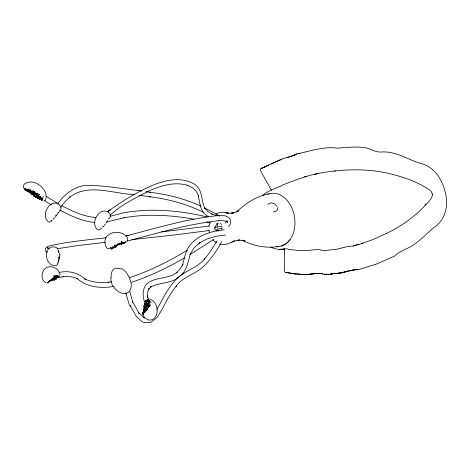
<?xml version="1.0" encoding="UTF-8"?>
<svg xmlns="http://www.w3.org/2000/svg" width="470" height="470" viewBox="0 0 470 470"><rect width="100%" height="100%" fill="white"/><g stroke="black" fill="none" stroke-linecap="round" stroke-linejoin="round"><path stroke-width="0.7" d="M58.538 251.192L58.497 250.704M59.502 258.588L59.443 258.905M59.631 256.591L59.672 257.078L59.831 255.809M432.271 194.639C432.529 197.241 430.591 199.286 429.139 201.201C417.325 214.737 402.702 225.653 386.516 233.425M142.868 312.573L142.715 312.732M143.115 312.239L142.416 313.337L143.332 312.021L142.951 313.196L143.532 311.992L143.197 312.35M143.879 311.686L144.296 310.893L143.738 311.639M144.942 309.777L145.306 309.554M145.588 309.119L145.283 309.389M146.094 308.743L146.287 308.438L145.63 309.184M146.358 307.997L148.303 304.595M146.781 306.199C148.643 302.709 145.5 308.59 146.969 306.311M147.774 305.353L148.121 304.431M147.868 305.377L147.756 305.441M147.98 304.777L147.463 306.046M148.138 304.437L148.385 304.155L148.121 304.795M208.986 226.111L209.679 222.792M221.711 229.818L221.899 228.35M59.608 275.614L58.879 277.429L63.755 276.701L62.886 276.771C67.915 276.319 73.203 276.495 77.779 278.845L76.827 278.264C86.862 287.376 101.185 288.709 114.034 286.342M59.108 257.09L57.851 264.187L56.153 265.579C46.225 266.948 42.312 249.94 51.917 246.873L55.108 246.979L57.129 248.089L57.775 249.118M58.116 250.645L58.057 249.858M28.635 190.021L28.917 188.834M214.69 227.75L215.078 226.217M190.45 253.371C188.041 261.866 186.866 271.895 178.723 277.141C170.563 284.009 159.054 282.076 150.253 287.27L151.146 286.624L148.432 289.702L148.878 288.557L147.556 292.505L147.645 297.246L147.504 295.988L148.461 299.449M58.703 251.797L58.75 251.92M59.291 254.205L59.343 253.072M57.622 263.212L57.751 262.818M58.521 260.568L58.744 260.092L58.48 261.485M146.094 300.935L146.211 300.87M144.472 306.493L144.413 306.605M145.959 303.003L145.9 303.109M147.339 300.107L147.398 299.995M143.779 309.007L143.891 308.943M147.915 299.69L148.032 299.625M143.556 310.782L143.667 310.717M144.178 309.031L144.243 308.919M146.499 303.456L146.617 303.391M142.827 312.668L143.585 311.563L143.003 312.762M144.578 308.537L143.885 309.636L144.466 308.438M144.114 310.617L144.225 310.553M144.46 309.736L144.519 309.624M143.955 311.34L143.591 312.162L144.137 311.498M146.446 305.13L146.511 305.018M145.706 307.926L145.817 307.862M144.754 310.67L144.866 310.605M148.226 302.545L148.285 302.433M146.252 307.515L146.311 307.409M147.668 304.161L147.603 304.272M146.358 307.827L146.029 308.954M146.499 307.744L146.611 307.68M149.249 301.123L149.366 301.059M147.145 306.516L147.087 306.628M148.026 304.848L148.22 304.537M149.149 302.304L149.26 302.239M149.548 302.386L149.66 302.322M30.139 190.708L30.82 189.046M32.471 191.66L33.153 189.998M42.429 198.71L43.34 196.495M60.659 209.626L61.124 208.375L60.659 206.406M110.033 217.545L110.497 216.288L110.027 214.32M145.959 307.779L145.406 308.531L146.658 306.851L146.105 307.597M145.048 309.701L145.347 309.154M145.242 309.66L145.488 309.195M147.921 304.83L148.673 303.679L147.897 305.283M146.417 308.05L145.835 309.248L146.387 308.496M217.122 240.793L209.538 252.819L204.356 259.205L204.996 258.424C196.666 269.234 181.632 270.99 173.683 282.212C166.586 290.301 162.238 300.177 156.868 309.372M221.664 241.756C216.441 251.38 210.113 260.556 201.93 267.912C193.646 274.697 182.354 277.218 175.968 286.442L176.603 285.672C168.366 295.283 164.001 307.31 156.933 317.679L150.341 322.731L143.274 322.349L142.316 321.915L136.359 316.474L130.202 305.588L130.795 306.428L129.179 304.484L125.801 293.086L126.277 293.891L125.643 292.928M225.53 223.103L226.81 220.918M228.614 226.693C235.235 218.25 225.201 214.056 217.516 215.636C186.261 219.014 155.964 228.097 125.66 236.11L126.971 236.904L127.723 239.412L127.164 241.133L126.53 241.069M143.256 314.536L143.679 313.848M189.998 254.511L194.051 247.925L199.967 242.549L199.08 243.19L206.824 239.066L216.312 236.246L225.406 235.024M51.306 220.595L51.201 220.959L52.152 220.189M60.013 210.225L59.884 209.879M108.817 218.92L108.911 218.562M109.616 217.886L108.834 218.515M60.078 210.613L58.527 212.834M57.475 214.25L54.849 217.598M106.39 222.809L106.849 222.169M267.8 204.25L269.986 203.087A5.587 4.112 26.5 0 1 271.308 203.005M144.02 313.32L150.03 305.147L147.915 308.079M145.8 311.017L147.069 309.254M145.036 310.071C143.579 313.531 146.64 306.123 145.019 310.147M105.621 223.755L104.217 225.512M57.528 203.998C64.167 194.374 74.342 186.549 86.257 185.292C103.659 185.439 120.913 188.511 138.18 190.526L139.008 190.644M60.577 207.311L64.93 201.783L70.13 196.889L69.454 197.388C88.29 182.666 113.429 193.998 134.767 194.633M59.937 254.264L59.778 255.527M59.478 258.177L59.267 259.311M109.98 215.26C120.696 205.231 134.361 198.61 147.275 191.748L146.863 191.954C159.471 186.055 173.882 181.173 187.777 185.409L187.16 185.133L192.347 187.647L196.201 191.284L198.681 196.002L198.317 195.25C199.633 203.064 200.479 212.775 208.568 216.688M262.583 195.737C267.935 190.133 276.16 188.846 282.728 184.957C295.407 180.092 308.05 174.987 321.527 172.807C345.926 168.718 371.141 168.26 395.123 175.069C407.378 178.336 419.422 183.018 429.956 190.174C431.008 191.067 431.836 192.236 432.124 193.605M286.295 243.53L289.99 239.741M49.197 281.636L50.784 280.549L49.485 281.489M51.083 280.02L50.384 280.613L51.224 279.856M50.825 280.185L50.419 280.243M51.436 279.568C55.29 276.595 49.726 280.849 51.265 279.938M52.37 278.863L51.876 279.198M52.017 279.186L52.282 278.875M53.227 278.093L52.787 278.551M55.066 276.248L55.589 275.872L55.172 276.295M52.053 279.909L52.587 279.732L52.17 280.149M424.945 204.902L425.82 204.074M215.107 230.241L216.171 229.395L216.294 230.259A6.909 4.283 59.7 0 0 216.647 231.111M118.957 244.189L121.536 242.867L120.831 243.207M119.333 243.995L119.938 243.689M119.586 243.865L117.388 244.982L117.841 244.747M53.874 276.248L54.455 275.737M218.227 223.08L217.669 224.102A8.607 4.788 -41.7 0 1 217.387 225.265L217.387 225.289A6.909 4.712 -56.7 0 1 217.187 226.558L217.075 227.421L219.12 226.616L222.257 226.587M55.754 215.636L56.206 214.96M53.709 218.762L53.862 218.714M55.125 276.125L54.708 276.548L55.154 276.237M53.821 277.324C52.493 278.487 55.237 276.46 53.839 277.382M50.173 280.185L49.755 280.602L50.22 280.349M51.729 279.198L51.048 280.079M49.808 280.76C48.457 281.894 51.201 279.95 49.82 280.819M50.507 280.226L50.09 280.649L50.554 280.396M47.77 282.576L48.392 282.135M48.622 281.965L49.144 281.507L48.345 282.141M51.917 279.362L52.152 279.021M52.793 278.751C51.471 279.92 54.168 277.758 52.84 278.921M49.045 281.671L49.468 281.43M54.632 277.429C55.965 276.278 53.222 278.305 54.614 277.37M55.948 276.413L55.53 276.836L56.042 276.425M55.995 276.577L56.412 276.16L55.965 276.472M51.794 279.932C50.343 281.195 53.815 278.604 52.37 279.867M52.123 279.985L51.706 280.408L52.152 280.091M54.05 278.757C52.728 279.92 55.425 277.764 54.097 278.921M55.601 277.905C52.881 279.903 56.735 277.318 55.619 277.964M57.317 277.359C58.65 276.207 55.907 278.228 57.299 277.3M58.544 276.46C59.872 275.297 57.129 277.324 58.527 276.401M58.468 276.577L58.051 276.995L58.562 276.583M54.168 279.95C52.822 281.089 55.56 279.139 54.185 280.014M58.515 276.742L58.932 276.319L58.486 276.636M386.434 233.437C379.178 236.751 372.005 240.44 364.238 242.455M216.84 223.785L217.346 223.415L215.895 225.653L215.924 227.774L215.425 227.786A6.909 2.562 -87 0 0 214.902 228.044A8.607 1.075 -90 0 0 214.708 228.567M107.513 211.712C119.697 202.881 132.481 194.844 146.035 188.282L146.452 188.071C160.922 181.22 179.393 175.251 194.316 184.14C203.299 189.627 200.731 200.954 205.214 208.921L204.85 208.169L208.051 211.682L212.358 214.279L211.735 214.003L217.134 215.671L219.778 215.971M111.678 248.507L111.231 248.742L111.79 248.46M113.188 247.555L113.493 247.42M117.136 244.893L117.717 244.664M117.365 244.776L117.048 244.911M117.835 244.476L118.217 244.288M113.17 248.001L113.623 247.766M117.982 244.535L118.828 244.2L118.281 244.512M118.393 244.212L118.07 244.347M113.534 247.813L113.875 247.667M113.799 247.684C115.038 247.108 111.766 248.554 113.793 247.661M113.963 247.531L113.558 247.719M116.114 246.022L116.983 245.604M117.753 244.794L118.058 244.518M114.48 247.326L114.933 247.085M116.783 245.61L116.466 245.745M119.451 243.719L119.086 243.907L119.791 243.572M115.403 246.92L114.598 247.279M115.109 247.008L114.792 247.144M118.187 244.717L118.939 244.277M118.863 244.294L119.127 244.142M119.298 243.971L118.663 244.253M120.12 243.654L120.426 243.513M120.179 243.548L120.596 243.337M120.355 243.53L119.727 243.854L120.267 243.495M120.908 243.19L120.032 243.666M119.603 244.365L119.938 244.218M120.179 244.083L119.239 244.553L119.691 244.318M121.237 243.924L122.03 243.431M121.413 243.748L122.253 243.401L121.601 241.615M122.799 242.831C124.456 241.974 121.56 243.484 122.852 242.79M123.011 242.978L123.857 242.555L122.629 243.178L123.234 242.896M123.998 243.125C125.202 242.502 122.306 244.001 123.992 243.102M124.75 242.632L125.055 242.491M124.803 242.591C123.393 243.331 126.312 241.815 124.914 242.549M107.554 211.694L110.844 209.356L107.654 211.612M25.051 189.851C22.836 188.041 28.993 192.154 24.945 189.921L25.803 190.109M25.456 190.121L25.797 190.309L25.544 190.138M32.383 191.413C36.278 193.064 28.517 189.892 32.412 191.543M37.3 195.849C41.149 197.506 33.558 194.304 37.412 195.961M213.597 239.577L190.426 254.293M52.74 278.387L53.216 278.058M48.046 282.364C48.663 282.17 49.309 281.947 47.611 282.734M113.922 246.145L115.226 245.34M187.436 250.152C169.059 261.296 149.713 271.008 129.268 277.747M184.769 257.648C167.843 267.6 150.059 276.207 131.388 282.37M293.521 155.605L296.87 153.896M294.291 155.347L295.8 154.454L295.013 154.724M147.445 305.917L146.205 308.344M144.396 310.024L144.866 309.066L144.284 310.265M116.736 245.099L117.189 244.858M117.3 244.817L117.753 244.576M118.323 244.247C119.592 243.601 117.488 244.635 118.463 244.189M116.901 245.322L117.206 245.14L116.819 245.317M117.952 244.7L118.687 244.371M118.082 244.758L117.629 244.999L118.64 244.476M120.379 243.454L120.972 243.149M113.352 247.473L113.1 247.572M117.171 245.352L116.225 245.875L117.247 245.299L116.601 245.792M120.285 243.572L120.919 243.19M115.843 246.151L116.742 245.739M111.901 248.595C110.497 249.341 113.399 247.802 112.013 248.554M112.054 248.718C110.65 249.464 113.552 247.925 112.165 248.677M114.457 247.39L114.839 247.202M114.95 247.161L115.491 246.803L115.021 247.044M122.958 242.749L122.705 242.843M121.8 243.642L122.529 243.254L121.137 243.907M121.63 244.13C120.255 244.829 123.381 243.284 121.489 244.189M232.679 241.715L234.354 240.816C230.042 243.178 224.772 245.681 219.778 244.106M117.665 244.67L117.976 244.506M113.117 247.155L112.612 247.455M117.782 244.805L118.093 244.647M118.546 244.429L118.863 244.265M117.935 244.811L118.328 244.659M116.349 245.892L116.86 245.593M119.544 244.371L119.862 244.212M111.537 248.56L111.931 248.407M115.467 246.638L116.166 246.304L115.279 246.774M111.76 248.648L112.154 248.495M121.718 243.613L121.019 243.954L121.36 243.877M114.698 247.255L115.185 246.991M121.548 243.736L122.218 243.442M122.934 242.996L123.545 242.737M111.913 248.777L112.306 248.618M124.662 242.649L125.002 242.496M123.763 243.266L124.074 243.108M51.224 221.311L49.844 222.005L48.651 222.016C40.655 216.247 48.304 200.108 58.033 203.586M100.592 229.225L99.211 229.924L98.019 229.93C89.153 223.849 99.44 205.625 108.946 212.61M215.947 214.179C219.713 211.576 224.607 211.841 228.72 213.421L225.77 212.71L229.742 213.18L233.831 212.922L231.216 213.227L235.223 212.258L238.948 210.619L236.322 211.958C245.622 203.586 256.35 196.049 269.022 193.857M110.891 247.719C104.552 252.66 103.042 237.644 107.683 235.546C112.318 231.158 120.285 231.381 125.214 235.135M112.095 247.114L113.305 246.515M261.725 168.336L263.999 167.244M262.401 168.072L264.152 167.226M57.51 213.474L58.28 212.851L57.998 212.734M116.86 245.046L117.629 244.623M117.894 244.57L118.364 244.335M116.772 245.534L117.124 245.346M106.966 221.364L107.695 220.606M103.065 226.511L103.688 226.47L102.666 227.11M103.124 226.663L103.001 226.793M44.11 200.414L44.562 200.725L45.202 200.426C50.196 190.738 34.821 177.742 25.497 183.306C23.412 184.034 23.089 186.802 24.017 188.546M264.645 166.944L268.346 165.252M271.266 163.907L273.123 163.043M285.672 243.818L280.678 246.139L276.154 246.633M264.733 166.95L265.344 166.668M267.7 165.505L268.811 164.999M222.022 227.768L220.847 228.244A8.607 8.548 -87.9 0 1 219.355 228.767A6.909 6.433 83.2 0 1 218.057 229.025L217.322 229.043L218.415 231.152M231.804 242.121L235.635 240.705L239.712 239.97L237.086 240.276L241.151 240.264L245.058 240.981L242.614 240.393M272.594 163.243L281.894 159.295L281.565 159.412M270.838 246.967L272.894 248.095L278.54 249.453L286.348 248.765L289.685 249.535L298.327 250.428L306.681 250.528L316.804 249.547L320.164 249.746L321.909 250.569L324.423 250.622L336.643 249.253L347.377 246.568L353.211 246.022L358.892 244.106M294.719 154.912L282.029 158.954L260.533 168.707L260.674 170.951L271.419 190.28M293.715 155.552L291.382 156.357L291.993 156.157M361.524 243.389L363.557 242.69M290.16 156.704L290.66 156.534L287.329 157.714L287.722 157.579M314.43 174.617L318.566 173.359M345.626 271.719L348.511 270.873M353.211 246.022L363.322 243.178M306.364 176.491L306.74 176.391M127.164 241.133C157.468 233.12 187.765 224.031 219.02 220.659M110.415 216.218L123.869 212.769C151.44 207.869 179.816 210.501 206.917 216.899M348.728 270.867L354.809 269.709L357.523 269.633M341.643 272.653L344.962 271.877M345.315 271.825L340.65 272.923L334.458 273.622M57.199 248.742L77.95 245.54L105.28 242.344M296.253 154.001L299.267 153.484L298.691 153.584C311.387 150.682 324.329 146.34 337.489 148.144C346.942 147.498 356.489 146.199 365.919 147.886C371.23 148.808 375.63 152.621 381.34 151.998C396.304 150.893 408.418 160.217 422.219 163.877C434.797 167.555 442.329 179.881 445.125 192.03C449.02 204.949 445.525 219.913 433.869 227.521C424.528 235.429 416.361 245.017 404.582 249.552L397.32 253.688L394.741 256.038L376.999 263.829L358.921 269.563L353.029 270.074L341.255 273.005L328.154 274.474L324.341 274.239L327.637 274.304M304.343 176.843L305.694 176.608M106.349 222.063L124.762 217.587L123.839 217.798C147.028 213.58 170.804 215.078 193.899 219.143M58.926 272.471C68.35 270.338 78.314 272.612 85.399 279.327L84.441 278.751C91.95 282.611 100.621 282.928 108.87 282.217L108 282.288L111.619 281.753M353.146 269.845L354.962 269.586M310.617 274.045L312.632 273.763M313.972 273.581L318.478 273.305M315.617 273.558L309.53 274.404L299.043 274.263M209.538 226L161.468 231.945M209.702 230.476L171.28 235.329L131.718 239.624M224.178 229.9C211.9 230.929 199.069 234.771 190.661 244.288C185.55 250.287 184.528 258.106 182.442 265.415L182.895 264.269L180.21 268.911L176.315 272.776L177.202 272.13C168.783 279.28 156.592 276.724 147.844 282.899C142.128 287.687 142.281 296.141 144.748 302.592M283.434 248.918L284.503 248.777L284.55 271.519L285.284 272.406L287.763 272.588M278.781 246.415C266.226 248.712 253.295 245.81 242.003 240.246M330.839 273.951L332.196 273.799M330.216 274.098L333.048 273.781M334.91 273.493L336.931 273.27M338.282 273.117L340.979 272.812M328.912 274.239L323.524 274.392L320.863 273.235M106.185 237.755C87.643 239.9 68.978 241.568 50.725 245.581C48.251 245.957 43.857 247.749 45.537 251.004L47.341 252.378M125.513 235.775L129.062 235.411M317.978 273.47L321.609 273.487M101.314 228.109L101.45 228.455L100.533 228.737M273.27 211.876L274.586 211.794L276.683 210.76A5.587 4.112 26.5 0 0 277.523 207.699M53.974 218.45L54.103 218.797L53.251 219.208M334.223 171.062L335.351 171.062M301.1 274.333C308.438 275.038 315.646 272.888 322.966 273.481L322.391 273.323M44.55 200.719L51.283 204.944M218.809 220.659L224.343 220.788L227.909 221.969L227.01 221.282M45.79 282.658C40.444 280.167 40.978 270.626 46.295 267.753C51.841 264.739 59.244 268.67 60.142 274.78M95.827 217.516C83.725 216.558 72.374 211.365 61.782 205.719M94.823 222.498C82.438 221.305 70.853 215.942 60.001 210.119M295.383 273.81L299.584 274.116M299.978 274.292L293.503 273.804L285.284 272.406L287.258 272.406L290.566 273.246M144.866 317.655L143.409 317.509L144.366 317.937L138.632 312.703L139.267 313.625L133.868 303.879L132.305 301.946L132.881 302.786L129.779 291.459M295.824 273.987L290.014 273.052M279.679 249.3L284.368 249.917M290.724 273.205L294.179 273.669M149.536 192.171L150.365 192.289C167.655 194.468 184.739 198.739 200.596 206.066M138.18 190.526L141.846 191.055M146.105 191.672L150.365 192.289M139.602 195.285L150.359 196.836L149.531 196.719C168.366 199.045 186.925 204.039 203.945 212.522M271.772 202.928L275.226 204.209L277.089 206.542M49.773 248.442L47.635 248.101L48.51 248.242L47.435 247.572L48.157 248.272M206.806 221.981L211.106 222.927M149.73 299.09C158.049 301.382 160.017 315.376 152.374 319.735L149.019 320.164L145.236 318.384L142.58 314.436M27.983 190.438L29.205 191.114L27.877 190.509M58.315 257.601L59.672 257.971M29.305 191.408L28.47 191.214L29.651 191.637M204.438 207.881L217.751 214.749M46.536 196.507L58.004 203.698M216.541 242.72L214.161 241.092L212.857 239.547M220.266 223.391L220.8 223.773M58.644 204.162L60.178 205.819M149.948 301.576L151.234 302.662M148.467 303.943L150.183 305.388M148.156 304.636L149.871 306.082M149.149 303.015L150.294 304.354M147.363 306.076L148.508 307.409M146.105 308.373L147.251 309.712M145.735 309.278L146.881 310.617M142.316 313.367L143.462 314.706M221.3 224.343L221.546 224.684M108.905 212.716L109.545 213.733M121.859 241.533L122.588 243.296M117.236 243.472L117.723 244.647M110.832 247.314L111.56 249.077M110.685 247.191L111.413 248.947M214.708 228.579L214.931 229.219M226.834 221.211L227.257 222.304L227.11 220.971M53.739 275.391L54.373 277.1M125.108 241.116L125.461 242.356M121.284 241.674L121.63 242.92M115.062 244.988L115.591 246.85M114.968 245.105L115.497 246.967M209.003 230.952L209.503 232.92M432.112 193.534L432.282 194.762M267.818 194.286A26.913 19.482 80.6 0 1 293.738 213.415A26.913 19.482 80.6 0 1 281.471 246.104M144.807 302.057A2.949 2.62 40.7 0 1 146.17 300.171M111.043 277.641C108.934 289.238 129.544 302.58 131.383 285.419C130.619 279.215 127.517 272.148 122.13 268.899L115.091 268.123C111.672 269.845 110.932 274.169 111.043 277.641M58.556 252.067C58.75 253.518 59.091 249.635 58.556 252.067M58.562 260.85L58.562 260.85M143.368 306.945L144.061 305.847L143.368 306.945M143.268 311.216L143.961 310.118L143.268 311.216M143.614 306.61L143.808 306.305L143.614 306.61M143.25 313.196L143.943 312.098L143.25 313.196M143.491 309.442L144.19 308.344L143.491 309.442M143.497 312.861L143.691 312.556L143.497 312.861M143.826 311.052L144.519 309.953L143.826 311.052M144.079 306.992L144.772 305.888L144.079 306.992M144.308 304.401L145.001 303.303L144.308 304.401M144.554 304.066L144.748 303.755L144.554 304.066M144.431 308.385L145.124 307.286L144.431 308.385M144.678 308.056L144.872 307.744L144.678 308.056M145.283 306.117L145.976 305.018L145.283 306.117M145.33 305.359L146.023 304.26L145.33 305.359M145.3 307.239L145.994 306.135L145.3 307.239M145.565 303.497L146.258 302.398L145.565 303.497M145.53 305.782L145.724 305.477L145.53 305.782M145.577 305.024L145.77 304.713L145.577 305.024M145.812 301.37L146.505 300.271L145.812 301.37M145.541 306.904L145.741 306.593L145.541 306.904M146.217 303.89L146.91 302.792L146.217 303.89M146.164 305.559L146.857 304.46L146.164 305.559M146.746 301.828L147.439 300.73L146.746 301.828M146.675 306.558L146.869 306.246L146.675 306.558M146.993 301.493L147.186 301.188L146.993 301.493M147.051 300.536L147.744 299.437L147.051 300.536M147.04 305.688L147.233 305.382L147.04 305.688M147.269 304.66L147.962 303.561L147.269 304.66M147.633 300.118L148.326 299.02L147.633 300.118M147.938 302.974L148.638 301.875L147.938 302.974M148.032 301.117L148.726 300.019L148.032 301.117M148.279 300.782L148.473 300.477L148.279 300.782M148.867 302.733L149.56 301.634L148.867 302.733M148.966 301.552L149.66 300.453L148.966 301.552M149.26 302.815L149.959 301.716L149.26 302.815M53.603 277.841C56.241 276.201 50.954 279.503 53.598 277.846M147.556 304.678C147.31 306.07 148.814 302.445 147.556 304.678M147.721 304.548L147.721 304.548M35.203 193.517L36.449 194.163L35.203 193.517M35.626 193.781L35.979 193.963L35.626 193.781M47.047 282.934L47.781 282.47L47.047 282.934M55.243 276.366L55.977 275.902L55.243 276.366M52.675 279.262L53.41 278.798L52.675 279.262M53.886 278.381L54.62 277.917L53.886 278.381M56.476 275.831L57.228 275.42L56.476 275.831M53.515 279.803L54.25 279.345L53.515 279.803M57.17 276.425L57.904 275.961L57.17 276.425M56.083 278.269L56.817 277.805L56.083 278.269M55.672 279.327L56.412 278.863L55.672 279.327M57.922 277.723L58.656 277.265L57.922 277.723M112.859 247.702L113.264 247.52L112.859 247.702M120.103 243.384L119.65 243.625L120.103 243.384M24.787 188.693L26.009 189.363L24.787 188.693M25.186 188.958L25.533 189.146L25.186 188.958M24.981 189.704L25.327 189.892L24.981 189.704M26.931 189.169L28.153 189.845L26.931 189.169M26.784 189.845L28.006 190.52L26.784 189.845M27.331 189.439L27.677 189.627L27.331 189.439M27.184 190.115L27.524 190.303L27.184 190.115M26.714 190.744L27.936 191.413L26.714 190.744M27.113 191.008L27.46 191.196L27.113 191.008M28.852 189.915L30.08 190.591L28.852 189.915M28.682 190.368L29.904 191.037L28.682 190.368M28.388 190.703L28.729 190.896L28.388 190.703M29.258 190.186L29.598 190.374L29.258 190.186M29.087 190.632L29.428 190.82L29.087 190.632M28.182 191.478L29.404 192.154L28.182 191.478M28.981 191.413L29.322 191.601L28.981 191.413M28.588 191.748L28.929 191.936L28.588 191.748M29.51 191.454L30.309 192.124L30.732 192.124L29.822 191.249L31.049 191.925L29.51 191.454M29.91 191.719L30.256 191.907L29.91 191.719M30.227 191.519L30.568 191.707L30.227 191.519M30.004 192.183L31.226 192.853L30.004 192.183M31.59 191.137L31.931 191.325L31.59 191.137M29.792 192.565L31.014 193.241L29.792 192.565M30.403 192.447L30.75 192.635L30.403 192.447M30.192 192.829L30.538 193.017L30.192 192.829M31.519 192.066L32.741 192.735L31.519 192.066M31.367 192.512L32.589 193.188L31.367 192.512M31.919 192.33L32.26 192.518L31.919 192.33M32.894 191.613L33.235 191.801L32.894 191.613M31.766 192.782L32.107 192.97L31.766 192.782M31.561 193.135L32.788 193.81L31.561 193.135M33.969 191.654L35.197 192.324L33.969 191.654M33.505 192.259L34.727 192.935L33.505 192.259M31.372 193.822L32.594 194.498L31.372 193.822M31.966 193.405L32.307 193.593L31.966 193.405M34.375 191.919L34.715 192.107L34.375 191.919M33.905 192.53L34.245 192.718L33.905 192.53M31.772 194.092L32.119 194.28L31.772 194.092M33.176 193.387L34.404 194.063L33.176 193.387M33.581 193.658L33.922 193.846L33.581 193.658M33.229 194.439L34.451 195.109L33.229 194.439M34.48 193.587L35.702 194.263L34.48 193.587M33.634 194.703L33.975 194.891L33.634 194.703M34.886 193.857L35.227 194.045L34.886 193.857M34.239 194.374L35.462 195.05L34.239 194.374M36.214 193.164L37.435 193.84L36.214 193.164M34.645 194.645L34.986 194.833L34.645 194.645M33.217 195.626L34.445 196.301L33.217 195.626M36.619 193.434L36.96 193.622L36.619 193.434M33.623 195.89L33.963 196.084L33.623 195.89M36.067 194.645L37.289 195.314L36.067 194.645M36.466 194.909L36.813 195.097L36.466 194.909M37.289 194.498L38.511 195.173L37.289 194.498M35.127 196.178L36.355 196.848L35.127 196.178M38.24 194.222L39.462 194.897L38.24 194.222M37.694 194.768L38.035 194.956L37.694 194.768M36.59 195.555L36.93 195.743L36.59 195.555M35.133 196.66L36.36 197.335L35.133 196.66M35.532 196.442L35.873 196.63L35.532 196.442M38.646 194.486L38.986 194.68L38.646 194.486M35.538 196.93L35.879 197.118L35.538 196.93M37.806 196.049L38.146 196.237L37.806 196.049M37.994 196.683L39.216 197.359L37.994 196.683M37.624 197.071L38.846 197.747L37.624 197.071M37.083 197.753L38.305 198.422L37.083 197.753M38.393 196.954L38.74 197.142L38.393 196.954M39.357 196.301L40.579 196.971L39.357 196.301M38.023 197.335L38.37 197.529L38.023 197.335M37.483 198.017L37.829 198.205L37.483 198.017M39.756 196.566L40.103 196.754L39.756 196.566M39.474 197.147L40.696 197.817L39.474 197.147M39.874 197.412L40.22 197.6L39.874 197.412M39.744 197.846L40.972 198.522L39.744 197.846M38.863 198.839L40.085 199.515L38.863 198.839M40.15 198.117L40.491 198.305L40.15 198.117M39.263 199.11L39.609 199.298L39.263 199.11M41.143 197.923L42.365 198.593L41.143 197.923M41.548 198.187L41.889 198.375L41.548 198.187M41.383 199.004L42.605 199.674L41.383 199.004M40.937 199.68L42.159 200.355L40.937 199.68M41.783 199.268L42.13 199.456L41.783 199.268M41.342 199.95L41.683 200.138L41.342 199.95"/></g></svg>
